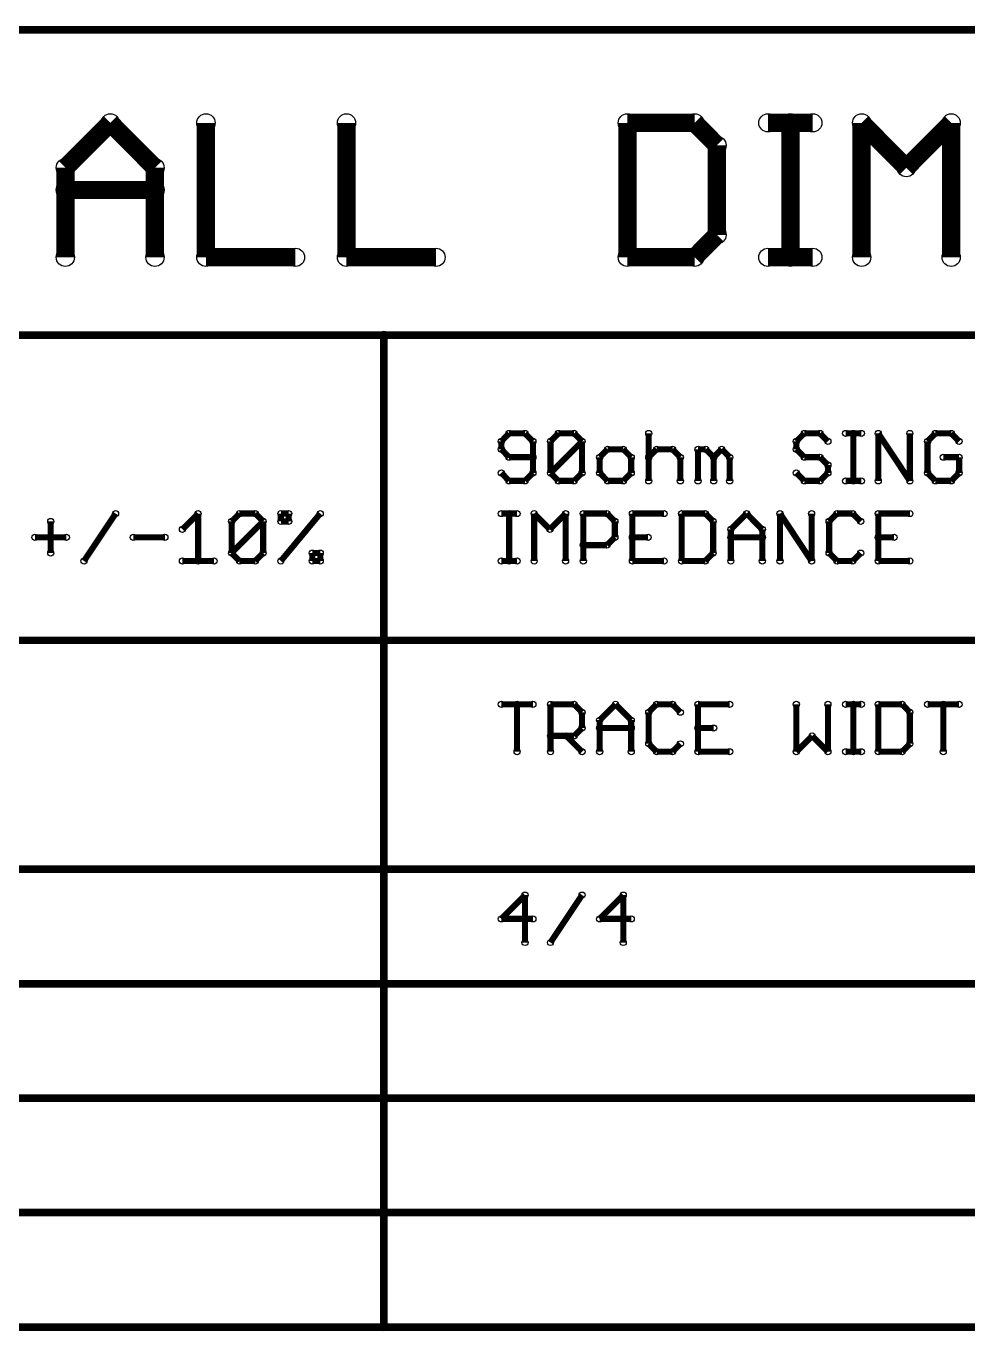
# Model space of a CAD drawing. Extents: x 0 to 123, y 0 to 26.
# Drawn here: x 73.08 to 88.76, y 4.15 to 25.87 of the extents above; entities that cross this region are included whole.
import ezdxf

# ---------------------------------------------------------------- set-up
doc = ezdxf.new("R2010")
doc.units = 0
doc.layers.get('0').update_dxf_attribs({"linetype": 'CONTINUOUS'})
doc.layers.add('XIAOESP32C3_GTO', color=3, linetype='CONTINUOUS')

# ---------------------------------------------------------------- blocks, each defined once
blk = doc.blocks.new('ROUND_16')
blk.add_circle((0, 0), 0.152)
blk = doc.blocks.new('ROUND_2')
blk.add_circle((0, 0), 0.0508)
blk = doc.blocks.new('ROUND_14')
blk.add_circle((0, 0), 0.0635)

msp = doc.modelspace()

# ---------------------------------------------------------------- linework, layer by layer
at = {"layer": 'XIAOESP32C3_GTO'}
for points, const_width in [([(122.85218, 25.80386), (27.60218, 25.80386)], 0.127), ([(73.7362, 23.51024), (74.48296, 24.257)], 0.3048), ([(74.48296, 24.257), (75.22718, 23.51024)], 0.3048), ([(76.07554, 24.257), (76.07554, 22.01926)], 0.3048), ([(78.41488, 22.01926), (78.41488, 24.257)], 0.3048), ([(83.09102, 24.257), (83.09102, 22.01926)], 0.3048), ([(84.21116, 24.257), (83.09102, 24.257)], 0.3048), ([(84.582, 23.88362), (84.21116, 24.257)], 0.3048), ([(85.43036, 24.257), (86.17712, 24.257)], 0.3048), ([(85.80374, 24.257), (85.80374, 22.01926)], 0.3048), ([(86.98992, 22.01926), (86.98992, 24.257)], 0.3048), ([(86.98992, 24.257), (87.73414, 23.51024)], 0.3048), ([(87.73414, 23.51024), (88.4809, 24.257)], 0.3048), ([(88.4809, 24.257), (88.4809, 22.01926)], 0.3048), ([(84.582, 22.39264), (84.582, 23.88362)], 0.3048), ([(73.7362, 22.01926), (73.7362, 23.51024)], 0.3048), ([(75.22718, 23.51024), (75.22718, 22.01926)], 0.3048), ([(73.7362, 23.1394), (75.22718, 23.1394)], 0.3048), ([(84.21116, 22.01926), (84.582, 22.39264)], 0.3048), ([(76.07554, 22.01926), (77.56652, 22.01926)], 0.3048), ([(78.41488, 22.01926), (79.90586, 22.01926)], 0.3048), ([(83.09102, 22.01926), (84.21116, 22.01926)], 0.3048), ([(85.43036, 22.01926), (86.17712, 22.01926)], 0.3048), ([(56.81218, 20.72386), (79.03718, 20.72386)], 0.127), ([(79.03718, 4.21386), (79.03718, 20.72386)], 0.127), ([(79.03718, 20.72386), (101.26218, 20.72386)], 0.127), ([(81.12252, 19.0881), (80.99298, 18.95602)], 0.1016), ([(81.38668, 19.0881), (81.12252, 19.0881)], 0.1016), ([(81.51876, 18.95602), (81.38668, 19.0881)], 0.1016), ([(81.81086, 18.95602), (81.94294, 19.0881)], 0.1016), ([(81.94294, 19.0881), (82.20456, 19.0881)], 0.1016), ([(82.20456, 19.0881), (82.33664, 18.95602)], 0.1016), ([(83.44662, 18.29816), (83.44662, 19.0881)], 0.1016), ([(86.03488, 19.0881), (85.9028, 18.95602)], 0.1016), ([(86.2965, 19.0881), (86.03488, 19.0881)], 0.1016), ([(86.42858, 18.95602), (86.2965, 19.0881)], 0.1016), ([(86.72322, 19.0881), (86.98484, 19.0881)], 0.1016), ([(86.85276, 18.29816), (86.85276, 19.0881)], 0.1016), ([(87.79256, 18.29816), (87.26678, 19.0881)], 0.1016), ([(87.26678, 19.0881), (87.26678, 18.29816)], 0.1016), ([(87.79256, 18.29816), (87.79256, 19.0881)], 0.1016), ([(88.21674, 19.0881), (88.0872, 18.95602)], 0.1016), ([(88.4809, 19.0881), (88.21674, 19.0881)], 0.1016), ([(88.61298, 18.95602), (88.4809, 19.0881)], 0.1016), ([(80.99298, 18.95602), (80.99298, 18.82394)], 0.1016), ([(81.51876, 18.43024), (81.51876, 18.95602)], 0.1016), ([(81.81086, 18.43024), (82.33664, 18.95602)], 0.1016), ([(81.81086, 18.43024), (81.81086, 18.95602)], 0.1016), ([(82.33664, 18.95602), (82.33664, 18.43024)], 0.1016), ([(85.9028, 18.95602), (85.9028, 18.82394)], 0.1016), ([(88.0872, 18.95602), (88.0872, 18.43024)], 0.1016), ([(80.99298, 18.82394), (81.12252, 18.69186)], 0.1016), ([(81.12252, 18.69186), (81.51876, 18.69186)], 0.1016), ([(82.76082, 18.82394), (82.62874, 18.69186)], 0.1016), ([(82.62874, 18.69186), (82.62874, 18.43024)], 0.1016), ([(83.02244, 18.82394), (82.76082, 18.82394)], 0.1016), ([(83.15452, 18.69186), (83.02244, 18.82394)], 0.1016), ([(83.15452, 18.43024), (83.15452, 18.69186)], 0.1016), ([(83.5787, 18.82394), (83.44662, 18.69186)], 0.1016), ([(83.5787, 18.82394), (83.84286, 18.82394)], 0.1016), ([(83.84286, 18.82394), (83.9724, 18.69186)], 0.1016), ([(83.9724, 18.69186), (83.9724, 18.29816)], 0.1016), ([(84.26704, 18.29816), (84.26704, 18.82394)], 0.1016), ([(84.26704, 18.82394), (84.39658, 18.82394)], 0.1016), ([(84.39658, 18.82394), (84.52866, 18.69186)], 0.1016), ([(84.66074, 18.82394), (84.52866, 18.69186)], 0.1016), ([(84.52866, 18.69186), (84.52866, 18.29816)], 0.1016), ([(84.79282, 18.69186), (84.66074, 18.82394)], 0.1016), ([(84.79282, 18.29816), (84.79282, 18.69186)], 0.1016), ([(85.9028, 18.82394), (86.03488, 18.69186)], 0.1016), ([(86.03488, 18.69186), (86.2965, 18.69186)], 0.1016), ([(86.2965, 18.69186), (86.42858, 18.56232)], 0.1016), ([(88.61298, 18.69186), (88.34882, 18.69186)], 0.1016), ([(88.61298, 18.43024), (88.61298, 18.69186)], 0.1016), ([(81.12252, 18.29816), (80.99298, 18.43024)], 0.1016), ([(81.51876, 18.43024), (81.38668, 18.29816)], 0.1016), ([(81.94294, 18.29816), (81.81086, 18.43024)], 0.1016), ([(82.33664, 18.43024), (82.20456, 18.29816)], 0.1016), ([(82.62874, 18.43024), (82.76082, 18.29816)], 0.1016), ([(83.02244, 18.29816), (83.15452, 18.43024)], 0.1016), ([(86.03488, 18.29816), (85.9028, 18.43024)], 0.1016), ([(86.42858, 18.43024), (86.2965, 18.29816)], 0.1016), ([(86.42858, 18.56232), (86.42858, 18.43024)], 0.1016), ([(88.0872, 18.43024), (88.21674, 18.29816)], 0.1016), ([(88.4809, 18.29816), (88.61298, 18.43024)], 0.1016), ([(81.38668, 18.29816), (81.12252, 18.29816)], 0.1016), ([(82.20456, 18.29816), (81.94294, 18.29816)], 0.1016), ([(82.76082, 18.29816), (83.02244, 18.29816)], 0.1016), ([(86.2965, 18.29816), (86.03488, 18.29816)], 0.1016), ([(86.98484, 18.29816), (86.72322, 18.29816)], 0.1016), ([(88.21674, 18.29816), (88.4809, 18.29816)], 0.1016), ([(73.49236, 17.09674), (73.49236, 17.62252)], 0.1016), ([(74.04608, 16.96466), (74.57186, 17.7546)], 0.1016), ([(75.68438, 17.49044), (75.946, 17.7546)], 0.1016), ([(75.946, 17.7546), (75.946, 16.96466)], 0.1016), ([(76.50226, 17.62252), (76.63434, 17.7546)], 0.1016), ([(76.50226, 17.09674), (77.02804, 17.62252)], 0.1016), ([(76.50226, 17.09674), (76.50226, 17.62252)], 0.1016), ([(76.63434, 17.7546), (76.89596, 17.7546)], 0.1016), ([(76.89596, 17.7546), (77.02804, 17.62252)], 0.1016), ([(77.02804, 17.62252), (77.02804, 17.09674)], 0.1016), ([(77.32268, 17.62252), (77.32268, 17.7546)], 0.1016), ([(77.32268, 17.7546), (77.45222, 17.7546)], 0.1016), ([(77.32268, 16.96466), (77.978, 17.7546)], 0.1016), ([(77.45222, 17.62252), (77.32268, 17.62252)], 0.1016), ([(77.45222, 17.7546), (77.45222, 17.62252)], 0.1016), ([(80.99298, 17.7546), (81.2546, 17.7546)], 0.1016), ([(81.12252, 17.7546), (81.12252, 16.96466)], 0.1016), ([(81.53908, 16.96466), (81.53908, 17.7546)], 0.1016), ([(81.53908, 17.7546), (81.8007, 17.49044)], 0.1016), ([(81.8007, 17.49044), (82.06232, 17.7546)], 0.1016), ([(82.06232, 17.7546), (82.06232, 16.96466)], 0.1016), ([(82.35696, 16.96466), (82.35696, 17.7546)], 0.1016), ([(82.35696, 17.7546), (82.75066, 17.7546)], 0.1016), ([(82.75066, 17.7546), (82.88274, 17.62252)], 0.1016), ([(82.88274, 17.62252), (82.88274, 17.35836)], 0.1016), ([(83.17484, 17.7546), (83.17484, 16.96466)], 0.1016), ([(83.70062, 17.7546), (83.17484, 17.7546)], 0.1016), ([(84.38642, 17.7546), (83.99272, 17.7546)], 0.1016), ([(83.99272, 17.7546), (83.99272, 16.96466)], 0.1016), ([(84.5185, 17.62252), (84.38642, 17.7546)], 0.1016), ([(84.5185, 17.09674), (84.5185, 17.62252)], 0.1016), ([(84.81314, 17.49044), (85.07476, 17.7546)], 0.1016), ([(85.07476, 17.7546), (85.33638, 17.49044)], 0.1016), ([(85.63102, 16.96466), (85.63102, 17.7546)], 0.1016), ([(85.63102, 17.7546), (86.1568, 16.96466)], 0.1016), ([(86.1568, 16.96466), (86.1568, 17.7546)], 0.1016), ([(86.58098, 17.7546), (86.4489, 17.62252)], 0.1016), ([(86.4489, 17.62252), (86.4489, 17.09674)], 0.1016), ([(86.8426, 17.7546), (86.58098, 17.7546)], 0.1016), ([(86.97468, 17.62252), (86.8426, 17.7546)], 0.1016), ([(87.26678, 16.96466), (87.26678, 17.7546)], 0.1016), ([(87.26678, 17.7546), (87.79256, 17.7546)], 0.1016), ([(73.2282, 17.35836), (73.75398, 17.35836)], 0.1016), ([(74.8665, 17.35836), (75.39228, 17.35836)], 0.1016), ([(82.88274, 17.35836), (82.75066, 17.22882)], 0.1016), ([(83.17484, 17.35836), (83.43646, 17.35836)], 0.1016), ([(84.81314, 16.96466), (84.81314, 17.49044)], 0.1016), ([(85.33638, 17.35836), (84.81314, 17.35836)], 0.1016), ([(85.33638, 17.49044), (85.33638, 16.96466)], 0.1016), ([(87.53094, 17.35836), (87.26678, 17.35836)], 0.1016), ([(82.75066, 17.22882), (82.35696, 17.22882)], 0.1016), ([(75.68438, 16.96466), (76.21016, 16.96466)], 0.1016), ([(76.63434, 16.96466), (76.50226, 17.09674)], 0.1016), ([(76.89596, 16.96466), (76.63434, 16.96466)], 0.1016), ([(77.02804, 17.09674), (76.89596, 16.96466)], 0.1016), ([(77.84592, 16.96466), (77.84592, 17.09674)], 0.1016), ([(77.84592, 17.09674), (77.978, 17.09674)], 0.1016), ([(77.978, 16.96466), (77.84592, 16.96466)], 0.1016), ([(77.978, 17.09674), (77.978, 16.96466)], 0.1016), ([(80.99298, 16.96466), (81.2546, 16.96466)], 0.1016), ([(83.17484, 16.96466), (83.70062, 16.96466)], 0.1016), ([(83.99272, 16.96466), (84.38642, 16.96466)], 0.1016), ([(84.38642, 16.96466), (84.5185, 17.09674)], 0.1016), ([(86.4489, 17.09674), (86.58098, 16.96466)], 0.1016), ([(86.58098, 16.96466), (86.8426, 16.96466)], 0.1016), ([(86.8426, 16.96466), (86.97468, 17.09674)], 0.1016), ([(87.26678, 16.96466), (87.79256, 16.96466)], 0.1016), ([(122.85218, 15.64386), (42.20718, 15.64386)], 0.127), ([(81.51876, 14.5796), (80.99298, 14.5796)], 0.1016), ([(81.2546, 14.5796), (81.2546, 13.78966)], 0.1016), ([(81.81086, 13.78966), (81.81086, 14.5796)], 0.1016), ([(81.81086, 14.5796), (82.20456, 14.5796)], 0.1016), ([(82.20456, 14.5796), (82.33664, 14.44752)], 0.1016), ([(82.62874, 14.31544), (82.8929, 14.5796)], 0.1016), ([(82.8929, 14.5796), (83.15452, 14.31544)], 0.1016), ([(83.44662, 14.44752), (83.5787, 14.5796)], 0.1016), ([(83.5787, 14.5796), (83.84286, 14.5796)], 0.1016), ([(83.84286, 14.5796), (83.9724, 14.44752)], 0.1016), ([(84.79282, 14.5796), (84.26704, 14.5796)], 0.1016), ([(84.26704, 14.5796), (84.26704, 13.78966)], 0.1016), ([(85.9028, 13.78966), (85.9028, 14.5796)], 0.1016), ([(86.42858, 14.5796), (86.42858, 13.78966)], 0.1016), ([(86.72322, 14.5796), (86.98484, 14.5796)], 0.1016), ([(86.85276, 13.78966), (86.85276, 14.5796)], 0.1016), ([(87.26678, 13.78966), (87.26678, 14.5796)], 0.1016), ([(87.26678, 14.5796), (87.66302, 14.5796)], 0.1016), ([(87.66302, 14.5796), (87.79256, 14.44752)], 0.1016), ([(88.61298, 14.5796), (88.0872, 14.5796)], 0.1016), ([(88.34882, 14.5796), (88.34882, 13.78966)], 0.1016), ([(82.33664, 14.44752), (82.33664, 14.18336)], 0.1016), ([(82.62874, 13.78966), (82.62874, 14.31544)], 0.1016), ([(83.15452, 14.31544), (83.15452, 13.78966)], 0.1016), ([(83.44662, 13.92174), (83.44662, 14.44752)], 0.1016), ([(87.79256, 14.44752), (87.79256, 13.92174)], 0.1016), ([(82.33664, 14.18336), (82.20456, 14.05382)], 0.1016), ([(83.15452, 14.18336), (82.62874, 14.18336)], 0.1016), ([(84.26704, 14.18336), (84.52866, 14.18336)], 0.1016), ([(82.20456, 14.05382), (81.81086, 14.05382)], 0.1016), ([(82.07248, 14.05382), (82.33664, 13.78966)], 0.1016), ([(83.5787, 13.78966), (83.44662, 13.92174)], 0.1016), ([(83.9724, 13.92174), (83.84286, 13.78966)], 0.1016), ([(86.16696, 14.05382), (85.9028, 13.78966)], 0.1016), ([(86.42858, 13.78966), (86.16696, 14.05382)], 0.1016), ([(87.79256, 13.92174), (87.66302, 13.78966)], 0.1016), ([(83.84286, 13.78966), (83.5787, 13.78966)], 0.1016), ([(84.26704, 13.78966), (84.79282, 13.78966)], 0.1016), ([(86.98484, 13.78966), (86.72322, 13.78966)], 0.1016), ([(87.66302, 13.78966), (87.26678, 13.78966)], 0.1016), ([(122.85218, 11.83386), (27.60218, 11.83386)], 0.127), ([(81.38668, 11.4046), (80.99298, 11.00836)], 0.1016), ([(81.38668, 10.61466), (81.38668, 11.4046)], 0.1016), ([(81.81086, 10.61466), (82.33664, 11.4046)], 0.1016), ([(83.02244, 11.4046), (82.62874, 11.00836)], 0.1016), ([(83.02244, 10.61466), (83.02244, 11.4046)], 0.1016), ([(80.99298, 11.00836), (81.51876, 11.00836)], 0.1016), ([(82.62874, 11.00836), (83.15452, 11.00836)], 0.1016), ([(27.60218, 9.92886), (122.85218, 9.92886)], 0.127), ([(122.85218, 8.02386), (27.60218, 8.02386)], 0.127), ([(27.60218, 6.11886), (122.85218, 6.11886)], 0.127), ([(56.81218, 4.21386), (79.03718, 4.21386)], 0.127), ([(79.03718, 4.21386), (101.26218, 4.21386)], 0.127)]:
    msp.add_lwpolyline(points, dxfattribs=dict(at, const_width=const_width))

# ---------------------------------------------------------------- block references
for name, p in [('ROUND_16', (74.48296, 24.257)), ('ROUND_16', (76.07554, 24.257)), ('ROUND_16', (78.41488, 24.257)), ('ROUND_16', (83.09102, 24.257)), ('ROUND_16', (83.09102, 24.257)), ('ROUND_16', (84.21116, 24.257)), ('ROUND_16', (85.43036, 24.257)), ('ROUND_16', (85.80374, 24.257)), ('ROUND_16', (86.17712, 24.257)), ('ROUND_16', (86.98992, 24.257)), ('ROUND_16', (88.4809, 24.257)), ('ROUND_16', (84.582, 23.88362)), ('ROUND_16', (73.7362, 23.51024)), ('ROUND_16', (75.22718, 23.51024)), ('ROUND_16', (75.22718, 23.51024)), ('ROUND_16', (87.73414, 23.51024)), ('ROUND_16', (73.7362, 23.1394)), ('ROUND_16', (75.22718, 23.1394)), ('ROUND_16', (84.582, 22.39264)), ('ROUND_16', (73.7362, 22.01926)), ('ROUND_16', (75.22718, 22.01926)), ('ROUND_16', (76.07554, 22.01926)), ('ROUND_16', (76.07554, 22.01926)), ('ROUND_16', (77.56652, 22.01926)), ('ROUND_16', (78.41488, 22.01926)), ('ROUND_16', (78.41488, 22.01926)), ('ROUND_16', (79.90586, 22.01926)), ('ROUND_16', (83.09102, 22.01926)), ('ROUND_16', (84.21116, 22.01926)), ('ROUND_16', (85.43036, 22.01926)), ('ROUND_16', (85.80374, 22.01926)), ('ROUND_16', (86.17712, 22.01926)), ('ROUND_16', (86.98992, 22.01926)), ('ROUND_16', (88.4809, 22.01926)), ('ROUND_14', (79.03718, 20.72386)), ('ROUND_14', (79.03718, 20.72386)), ('ROUND_2', (81.12252, 19.0881)), ('ROUND_2', (81.38668, 19.0881)), ('ROUND_2', (81.94294, 19.0881)), ('ROUND_2', (82.20456, 19.0881)), ('ROUND_2', (83.44662, 19.0881)), ('ROUND_2', (86.03488, 19.0881)), ('ROUND_2', (86.2965, 19.0881)), ('ROUND_2', (86.72322, 19.0881)), ('ROUND_2', (86.85276, 19.0881)), ('ROUND_2', (86.98484, 19.0881)), ('ROUND_2', (87.26678, 19.0881)), ('ROUND_2', (87.79256, 19.0881)), ('ROUND_2', (88.21674, 19.0881)), ('ROUND_2', (88.4809, 19.0881)), ('ROUND_2', (80.99298, 18.95602)), ('ROUND_2', (81.51876, 18.95602)), ('ROUND_2', (81.51876, 18.95602)), ('ROUND_2', (81.81086, 18.95602)), ('ROUND_2', (82.33664, 18.95602)), ('ROUND_2', (82.33664, 18.95602)), ('ROUND_2', (85.9028, 18.95602)), ('ROUND_2', (86.42858, 18.95602)), ('ROUND_2', (88.0872, 18.95602)), ('ROUND_2', (88.61298, 18.95602)), ('ROUND_2', (80.99298, 18.82394)), ('ROUND_2', (81.12252, 18.69186)), ('ROUND_2', (81.51876, 18.69186)), ('ROUND_2', (82.62874, 18.69186)), ('ROUND_2', (82.76082, 18.82394)), ('ROUND_2', (83.02244, 18.82394)), ('ROUND_2', (83.15452, 18.69186)), ('ROUND_2', (83.15452, 18.69186)), ('ROUND_2', (83.44662, 18.69186)), ('ROUND_2', (83.5787, 18.82394)), ('ROUND_2', (83.5787, 18.82394)), ('ROUND_2', (83.84286, 18.82394)), ('ROUND_2', (83.9724, 18.69186)), ('ROUND_2', (83.9724, 18.69186)), ('ROUND_2', (84.26704, 18.82394)), ('ROUND_2', (84.39658, 18.82394)), ('ROUND_2', (84.52866, 18.69186)), ('ROUND_2', (84.52866, 18.69186)), ('ROUND_2', (84.66074, 18.82394)), ('ROUND_2', (84.79282, 18.69186)), ('ROUND_2', (85.9028, 18.82394)), ('ROUND_2', (86.03488, 18.69186)), ('ROUND_2', (86.2965, 18.69186)), ('ROUND_2', (88.34882, 18.69186)), ('ROUND_2', (88.61298, 18.69186)), ('ROUND_2', (80.99298, 18.43024)), ('ROUND_2', (81.51876, 18.43024)), ('ROUND_2', (81.51876, 18.43024)), ('ROUND_2', (81.81086, 18.43024)), ('ROUND_2', (81.81086, 18.43024)), ('ROUND_2', (82.33664, 18.43024)), ('ROUND_2', (82.33664, 18.43024)), ('ROUND_2', (82.62874, 18.43024)), ('ROUND_2', (83.15452, 18.43024)), ('ROUND_2', (85.9028, 18.43024)), ('ROUND_2', (86.42858, 18.56232)), ('ROUND_2', (86.42858, 18.43024)), ('ROUND_2', (88.0872, 18.43024)), ('ROUND_2', (88.61298, 18.43024)), ('ROUND_2', (81.12252, 18.29816)), ('ROUND_2', (81.38668, 18.29816)), ('ROUND_2', (81.94294, 18.29816)), ('ROUND_2', (82.20456, 18.29816)), ('ROUND_2', (82.76082, 18.29816)), ('ROUND_2', (83.02244, 18.29816)), ('ROUND_2', (83.44662, 18.29816)), ('ROUND_2', (83.9724, 18.29816)), ('ROUND_2', (84.26704, 18.29816)), ('ROUND_2', (84.52866, 18.29816)), ('ROUND_2', (84.79282, 18.29816)), ('ROUND_2', (86.03488, 18.29816)), ('ROUND_2', (86.2965, 18.29816)), ('ROUND_2', (86.72322, 18.29816)), ('ROUND_2', (86.85276, 18.29816)), ('ROUND_2', (86.98484, 18.29816)), ('ROUND_2', (87.26678, 18.29816)), ('ROUND_2', (87.79256, 18.29816)), ('ROUND_2', (87.79256, 18.29816)), ('ROUND_2', (88.21674, 18.29816)), ('ROUND_2', (88.4809, 18.29816)), ('ROUND_2', (73.49236, 17.62252)), ('ROUND_2', (74.57186, 17.7546)), ('ROUND_2', (75.946, 17.7546)), ('ROUND_2', (76.50226, 17.62252)), ('ROUND_2', (76.63434, 17.7546)), ('ROUND_2', (76.89596, 17.7546)), ('ROUND_2', (77.02804, 17.62252)), ('ROUND_2', (77.02804, 17.62252)), ('ROUND_2', (77.32268, 17.7546)), ('ROUND_2', (77.32268, 17.62252)), ('ROUND_2', (77.32268, 17.62252)), ('ROUND_2', (77.45222, 17.7546)), ('ROUND_2', (77.45222, 17.62252)), ('ROUND_2', (77.978, 17.7546)), ('ROUND_2', (80.99298, 17.7546)), ('ROUND_2', (81.12252, 17.7546)), ('ROUND_2', (81.2546, 17.7546)), ('ROUND_2', (81.53908, 17.7546)), ('ROUND_2', (82.06232, 17.7546)), ('ROUND_2', (82.35696, 17.7546)), ('ROUND_2', (82.75066, 17.7546)), ('ROUND_2', (82.88274, 17.62252)), ('ROUND_2', (83.17484, 17.7546)), ('ROUND_2', (83.17484, 17.7546)), ('ROUND_2', (83.70062, 17.7546)), ('ROUND_2', (83.99272, 17.7546)), ('ROUND_2', (84.38642, 17.7546)), ('ROUND_2', (84.5185, 17.62252)), ('ROUND_2', (85.07476, 17.7546)), ('ROUND_2', (85.63102, 17.7546)), ('ROUND_2', (86.1568, 17.7546)), ('ROUND_2', (86.4489, 17.62252)), ('ROUND_2', (86.4489, 17.62252)), ('ROUND_2', (86.58098, 17.7546)), ('ROUND_2', (86.8426, 17.7546)), ('ROUND_2', (86.97468, 17.62252)), ('ROUND_2', (87.26678, 17.7546)), ('ROUND_2', (87.79256, 17.7546)), ('ROUND_2', (73.2282, 17.35836)), ('ROUND_2', (73.75398, 17.35836)), ('ROUND_2', (74.8665, 17.35836)), ('ROUND_2', (75.39228, 17.35836)), ('ROUND_2', (75.68438, 17.49044)), ('ROUND_2', (81.8007, 17.49044)), ('ROUND_2', (82.88274, 17.35836)), ('ROUND_2', (83.17484, 17.35836)), ('ROUND_2', (83.43646, 17.35836)), ('ROUND_2', (84.81314, 17.49044)), ('ROUND_2', (84.81314, 17.35836)), ('ROUND_2', (85.33638, 17.49044)), ('ROUND_2', (85.33638, 17.35836)), ('ROUND_2', (87.26678, 17.35836)), ('ROUND_2', (87.53094, 17.35836)), ('ROUND_2', (82.35696, 17.22882)), ('ROUND_2', (82.75066, 17.22882)), ('ROUND_2', (73.49236, 17.09674)), ('ROUND_2', (74.04608, 16.96466)), ('ROUND_2', (75.68438, 16.96466)), ('ROUND_2', (75.946, 16.96466)), ('ROUND_2', (76.21016, 16.96466)), ('ROUND_2', (76.50226, 17.09674)), ('ROUND_2', (76.50226, 17.09674)), ('ROUND_2', (76.63434, 16.96466)), ('ROUND_2', (76.89596, 16.96466)), ('ROUND_2', (77.02804, 17.09674)), ('ROUND_2', (77.32268, 16.96466)), ('ROUND_2', (77.84592, 17.09674)), ('ROUND_2', (77.84592, 16.96466)), ('ROUND_2', (77.978, 17.09674)), ('ROUND_2', (77.978, 17.09674)), ('ROUND_2', (77.978, 16.96466)), ('ROUND_2', (80.99298, 16.96466)), ('ROUND_2', (81.12252, 16.96466)), ('ROUND_2', (81.2546, 16.96466)), ('ROUND_2', (81.53908, 16.96466)), ('ROUND_2', (82.06232, 16.96466)), ('ROUND_2', (82.35696, 16.96466)), ('ROUND_2', (83.17484, 16.96466)), ('ROUND_2', (83.70062, 16.96466)), ('ROUND_2', (83.99272, 16.96466)), ('ROUND_2', (83.99272, 16.96466)), ('ROUND_2', (84.38642, 16.96466)), ('ROUND_2', (84.5185, 17.09674)), ('ROUND_2', (84.81314, 16.96466)), ('ROUND_2', (85.33638, 16.96466)), ('ROUND_2', (85.63102, 16.96466)), ('ROUND_2', (86.1568, 16.96466)), ('ROUND_2', (86.4489, 17.09674)), ('ROUND_2', (86.58098, 16.96466)), ('ROUND_2', (86.8426, 16.96466)), ('ROUND_2', (86.97468, 17.09674)), ('ROUND_2', (87.26678, 16.96466)), ('ROUND_2', (87.26678, 16.96466)), ('ROUND_2', (87.79256, 16.96466)), ('ROUND_2', (80.99298, 14.5796)), ('ROUND_2', (81.2546, 14.5796)), ('ROUND_2', (81.51876, 14.5796)), ('ROUND_2', (81.81086, 14.5796)), ('ROUND_2', (82.20456, 14.5796)), ('ROUND_2', (82.8929, 14.5796)), ('ROUND_2', (83.5787, 14.5796)), ('ROUND_2', (83.84286, 14.5796)), ('ROUND_2', (84.26704, 14.5796)), ('ROUND_2', (84.79282, 14.5796)), ('ROUND_2', (85.9028, 14.5796)), ('ROUND_2', (86.42858, 14.5796)), ('ROUND_2', (86.72322, 14.5796)), ('ROUND_2', (86.85276, 14.5796)), ('ROUND_2', (86.98484, 14.5796)), ('ROUND_2', (87.26678, 14.5796)), ('ROUND_2', (87.66302, 14.5796)), ('ROUND_2', (88.0872, 14.5796)), ('ROUND_2', (88.34882, 14.5796)), ('ROUND_2', (88.61298, 14.5796)), ('ROUND_2', (82.33664, 14.44752)), ('ROUND_2', (82.62874, 14.31544)), ('ROUND_2', (82.62874, 14.31544)), ('ROUND_2', (83.15452, 14.31544)), ('ROUND_2', (83.44662, 14.44752)), ('ROUND_2', (83.9724, 14.44752)), ('ROUND_2', (87.79256, 14.44752)), ('ROUND_2', (82.33664, 14.18336)), ('ROUND_2', (82.33664, 14.18336)), ('ROUND_2', (82.62874, 14.18336)), ('ROUND_2', (83.15452, 14.18336)), ('ROUND_2', (84.26704, 14.18336)), ('ROUND_2', (84.52866, 14.18336)), ('ROUND_2', (81.81086, 14.05382)), ('ROUND_2', (82.07248, 14.05382)), ('ROUND_2', (82.20456, 14.05382)), ('ROUND_2', (83.44662, 13.92174)), ('ROUND_2', (83.9724, 13.92174)), ('ROUND_2', (86.16696, 14.05382)), ('ROUND_2', (87.79256, 13.92174)), ('ROUND_2', (87.79256, 13.92174)), ('ROUND_2', (81.2546, 13.78966)), ('ROUND_2', (81.81086, 13.78966)), ('ROUND_2', (82.33664, 13.78966)), ('ROUND_2', (82.62874, 13.78966)), ('ROUND_2', (83.15452, 13.78966)), ('ROUND_2', (83.5787, 13.78966)), ('ROUND_2', (83.84286, 13.78966)), ('ROUND_2', (84.26704, 13.78966)), ('ROUND_2', (84.79282, 13.78966)), ('ROUND_2', (85.9028, 13.78966)), ('ROUND_2', (86.42858, 13.78966)), ('ROUND_2', (86.72322, 13.78966)), ('ROUND_2', (86.85276, 13.78966)), ('ROUND_2', (86.98484, 13.78966)), ('ROUND_2', (87.26678, 13.78966)), ('ROUND_2', (87.66302, 13.78966)), ('ROUND_2', (88.34882, 13.78966)), ('ROUND_2', (81.38668, 11.4046)), ('ROUND_2', (81.38668, 11.4046)), ('ROUND_2', (82.33664, 11.4046)), ('ROUND_2', (83.02244, 11.4046)), ('ROUND_2', (80.99298, 11.00836)), ('ROUND_2', (81.51876, 11.00836)), ('ROUND_2', (82.62874, 11.00836)), ('ROUND_2', (82.62874, 11.00836)), ('ROUND_2', (83.15452, 11.00836)), ('ROUND_2', (81.38668, 10.61466)), ('ROUND_2', (81.81086, 10.61466)), ('ROUND_2', (83.02244, 10.61466)), ('ROUND_14', (79.03718, 4.21386)), ('ROUND_14', (79.03718, 4.21386))]:
    msp.add_blockref(name, p, dxfattribs=at)

doc.saveas('drawing.dxf')
